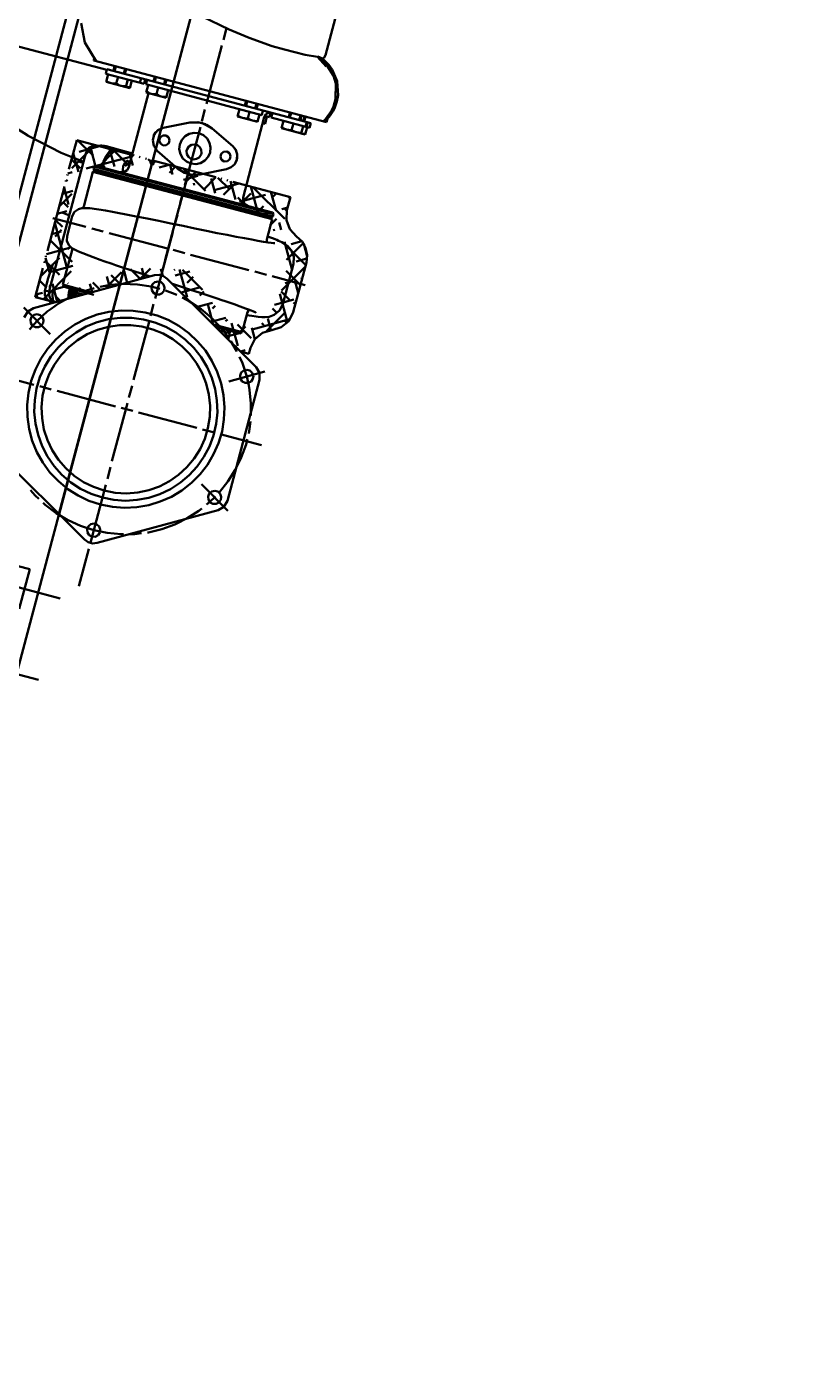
# Model space of a CAD drawing. Header units: centimetres. Extents: x 139057 to 200038, y 34824 to 80516.
# Drawn here: x 170353.9 to 170417.8, y 61239.7 to 61351.3 of the extents above; entities that cross this region are included whole.
import ezdxf

# ---------------------------------------------------------------- set-up
doc = ezdxf.new("R2010")
doc.units = ezdxf.units.CM
doc.header["$LTSCALE"] = 100
doc.layers.get('0').update_dxf_attribs({"lineweight": 0})
doc.layers.add('440_ALTRI_ELEMENTI_001-AM_0', color=31, linetype='Continuous', lineweight=50)

# ---------------------------------------------------------------- blocks, each defined once
blk = doc.blocks.new('A$C12667F03')
for p, q in [((-178.56, -892.66), (-291.34, -1317.96)), ((-214.23, -1023.26), (-262.86, -1206.66)), ((-210.81, -1049.38), (-239.85, -1158.89)), ((-211.41, -1051.64), (-239.84, -1158.87)), ((-222.3, -1053.71), (-254.15, -1173.8)), ((-221.33, -1053.97), (-261.68, -1206.12)), ((-216.66, -1116.79), (-217.71, -1120.75)), ((-238, -1118.11), (-237.71, -1119.71)), ((-225.71, -1118.63), (-228.02, -1117.51)), ((-225.93, -1118.52), (-226.19, -1119.48)), ((-237.71, -1119.71), (-236.76, -1121.26)), ((-224.05, -1119.33), (-225.71, -1118.63)), ((-222.14, -1120), (-224.05, -1119.33)), ((-243.66, -1119.93), (-235.89, -1121.99)), ((-226.32, -1119.97), (-227.6, -1124.8)), ((-221.13, -1120.3), (-222.14, -1120)), ((-219.41, -1120.72), (-221.13, -1120.3)), ((-218.39, -1120.9), (-219.41, -1120.72)), ((-217.71, -1120.75), (-217.87, -1121.01)), ((-236.92, -1121.01), (-236.97, -1121.21)), ((-236.97, -1121.21), (-217.64, -1126.33)), ((-235.87, -1121.91), (-235.97, -1122.3)), ((-235.87, -1121.91), (-218.94, -1126.4)), ((-235.23, -1121.67), (-235.33, -1122.05)), ((-235.14, -1121.69), (-235.24, -1122.08)), ((-234.36, -1121.9), (-234.46, -1122.28)), ((-234.27, -1121.92), (-234.37, -1122.31)), ((-218.36, -1120.88), (-218.39, -1120.9)), ((-218.39, -1120.9), (-217.66, -1121.71)), ((-218.36, -1120.88), (-217.66, -1121.71)), ((-218.36, -1120.88), (-218.26, -1120.92)), ((-218.26, -1120.92), (-217.99, -1121.18)), ((-218.23, -1120.92), (-218.26, -1120.92)), ((-218.23, -1120.92), (-218.03, -1121.11)), ((-218.22, -1120.94), (-217.98, -1121.05)), ((-217.75, -1121.36), (-218.03, -1121.11)), ((-217.79, -1121.45), (-217.99, -1121.18)), ((-217.44, -1121.57), (-217.98, -1121.05)), ((-217.87, -1121.01), (-217.96, -1121.07)), ((-217.66, -1121.71), (-217.79, -1121.45)), ((-217.57, -1121.65), (-217.75, -1121.36)), ((-217.05, -1122.48), (-217.57, -1121.65)), ((-217.16, -1121.96), (-217.44, -1121.57)), ((-235.97, -1122.3), (-232.79, -1123.14)), ((-235.78, -1122.35), (-235.94, -1122.97)), ((-235.94, -1122.97), (-233.97, -1123.49)), ((-235.76, -1122.99), (-235.92, -1122.9)), ((-235.69, -1123.02), (-235.76, -1122.99)), ((-235.53, -1123.08), (-235.69, -1123.02)), ((-234.95, -1122.57), (-235.1, -1123.11)), ((-234.13, -1122.79), (-234.3, -1123.41)), ((-233.8, -1122.87), (-233.97, -1123.49)), ((-233.04, -1122.66), (-233.14, -1123.05)), ((-232.69, -1122.75), (-232.79, -1123.14)), ((-232.71, -1122.83), (-232.55, -1122.88)), ((-232.53, -1122.8), (-232.63, -1123.18)), ((-232.62, -1122.77), (-232.54, -1122.82)), ((-231.89, -1122.55), (-232, -1122.94)), ((-231.8, -1122.58), (-231.9, -1122.96)), ((-231.02, -1122.78), (-231.13, -1123.17)), ((-230.93, -1122.81), (-231.03, -1123.2)), ((-216.76, -1122.93), (-217.16, -1121.96)), ((-216.87, -1123.11), (-217.05, -1122.48)), ((-216.67, -1124.08), (-216.76, -1122.93)), ((-235.36, -1123.11), (-235.53, -1123.08)), ((-235.28, -1123.12), (-235.36, -1123.11)), ((-235.1, -1123.11), (-235.28, -1123.12)), ((-234.94, -1123.21), (-235.1, -1123.11)), ((-234.87, -1123.24), (-234.94, -1123.21)), ((-234.71, -1123.3), (-234.87, -1123.24)), ((-234.54, -1123.33), (-234.71, -1123.3)), ((-234.46, -1123.33), (-234.54, -1123.33)), ((-234.28, -1123.33), (-234.46, -1123.33)), ((-234.21, -1123.41), (-234.3, -1123.4)), ((-234.13, -1123.42), (-234.21, -1123.41)), ((-233.95, -1123.42), (-234.13, -1123.42)), ((-232.41, -1123.91), (-234.04, -1130.05)), ((-232.63, -1123.18), (-223.02, -1125.73)), ((-232.44, -1123.24), (-232.6, -1123.85)), ((-232.6, -1123.85), (-230.96, -1124.29)), ((-232.43, -1123.87), (-232.58, -1123.78)), ((-232.35, -1123.91), (-232.43, -1123.87)), ((-232.19, -1123.96), (-232.35, -1123.91)), ((-232.03, -1123.99), (-232.19, -1123.96)), ((-231.94, -1124), (-232.03, -1123.99)), ((-231.76, -1124), (-231.94, -1124)), ((-231.62, -1123.45), (-231.76, -1124)), ((-231.6, -1124.09), (-231.76, -1124)), ((-231.53, -1124.13), (-231.6, -1124.09)), ((-231.37, -1124.18), (-231.53, -1124.13)), ((-231.2, -1124.21), (-231.37, -1124.18)), ((-230.79, -1123.67), (-230.96, -1124.29)), ((-216.88, -1124.41), (-216.87, -1123.11)), ((-216.77, -1124.62), (-216.67, -1124.08)), ((-231.12, -1124.22), (-231.2, -1124.21)), ((-230.94, -1124.22), (-231.12, -1124.22)), ((-227.73, -1125.28), (-227.98, -1126.25)), ((-224.86, -1125.25), (-225.02, -1125.86)), ((-224.31, -1124.56), (-224.42, -1124.95)), ((-224.22, -1124.59), (-224.32, -1124.97)), ((-223.44, -1124.79), (-223.55, -1125.18)), ((-223.35, -1124.82), (-223.45, -1125.21)), ((-217.06, -1125.03), (-217.22, -1125.37)), ((-217.12, -1125.43), (-216.98, -1125.18)), ((-217.06, -1125.03), (-216.88, -1124.41)), ((-216.98, -1125.18), (-216.77, -1124.62)), ((-228.99, -1126.35), (-231.19, -1126.79)), ((-228.31, -1126.32), (-228.99, -1126.35)), ((-227.99, -1126.38), (-228.99, -1126.35)), ((-228.31, -1126.32), (-227.68, -1126.49)), ((-227.12, -1126.84), (-227.99, -1126.38)), ((-225.02, -1125.86), (-223.38, -1126.3)), ((-224.85, -1125.88), (-225, -1125.79)), ((-224.77, -1125.92), (-224.85, -1125.88)), ((-224.61, -1125.97), (-224.77, -1125.92)), ((-224.45, -1126), (-224.61, -1125.97)), ((-222.8, -1125.9), (-224.57, -1132.57)), ((-224.36, -1126.01), (-224.45, -1126)), ((-224.18, -1126.01), (-224.36, -1126.01)), ((-224.04, -1125.46), (-224.18, -1126.01)), ((-224.02, -1126.1), (-224.18, -1126.01)), ((-223.95, -1126.14), (-224.02, -1126.1)), ((-223.79, -1126.19), (-223.95, -1126.14)), ((-223.62, -1126.22), (-223.79, -1126.19)), ((-223.54, -1126.23), (-223.62, -1126.22)), ((-223.36, -1126.23), (-223.54, -1126.23)), ((-223.21, -1125.68), (-223.38, -1126.3)), ((-222.92, -1125.35), (-223.02, -1125.73)), ((-222.9, -1126.4), (-222.93, -1126.4)), ((-222.72, -1126.4), (-222.9, -1126.4)), ((-222.67, -1125.67), (-222.8, -1125.9)), ((-222.75, -1125.81), (-222.38, -1125.9)), ((-222.58, -1125.85), (-222.74, -1126.47)), ((-222.44, -1125.54), (-222.67, -1125.67)), ((-222.19, -1125.54), (-222.44, -1125.54)), ((-222.28, -1125.52), (-222.38, -1125.9)), ((-222.12, -1125.56), (-222.22, -1125.94)), ((-222.22, -1125.94), (-219.05, -1126.79)), ((-221.21, -1126.21), (-221.38, -1126.83)), ((-220.67, -1125.53), (-220.77, -1125.92)), ((-220.57, -1125.55), (-220.68, -1125.94)), ((-219.8, -1125.76), (-219.9, -1126.15)), ((-219.7, -1125.78), (-219.81, -1126.17)), ((-219.47, -1125.85), (-219.57, -1126.23)), ((-219.37, -1125.87), (-219.48, -1126.26)), ((-219.27, -1126.31), (-219.38, -1126.7)), ((-219.19, -1126.34), (-219.29, -1126.72)), ((-218.94, -1126.4), (-219.05, -1126.79)), ((-217.77, -1126.12), (-217.93, -1126.26)), ((-217.57, -1126.07), (-217.77, -1126.12)), ((-217.72, -1126.07), (-217.77, -1126.12)), ((-217.22, -1125.37), (-217.72, -1126.07)), ((-217.56, -1126.06), (-217.64, -1126.33)), ((-217.57, -1126.07), (-217.32, -1125.76)), ((-217.32, -1125.76), (-217.12, -1125.43)), ((-243.79, -1126.57), (-242.43, -1127.43)), ((-242.43, -1127.43), (-242.4, -1127.45)), ((-239.67, -1128.88), (-242.4, -1127.45)), ((-231.95, -1127.36), (-232.07, -1127.83)), ((-232, -1127.47), (-231.99, -1127.45)), ((-231.99, -1127.45), (-231.84, -1127.19)), ((-231.63, -1126.98), (-231.95, -1127.36)), ((-231.84, -1127.19), (-231.78, -1127.13)), ((-231.58, -1126.95), (-231.68, -1127.04)), ((-231.19, -1126.79), (-231.63, -1126.98)), ((-231.19, -1126.79), (-231.58, -1126.95)), ((-231.24, -1127.44), (-231.45, -1127.6)), ((-230.98, -1127.42), (-231.24, -1127.44)), ((-230.76, -1127.57), (-230.98, -1127.42)), ((-229.38, -1127.5), (-229.65, -1127.8)), ((-228.11, -1126.73), (-229.39, -1131.57)), ((-229.03, -1127.29), (-229.38, -1127.5)), ((-228.63, -1127.21), (-229.03, -1127.29)), ((-228.23, -1127.25), (-228.63, -1127.21)), ((-227.85, -1127.41), (-228.23, -1127.25)), ((-227.55, -1127.69), (-227.85, -1127.41)), ((-227.68, -1126.49), (-227.6, -1126.54)), ((-227.6, -1126.54), (-227.12, -1126.84)), ((-227.12, -1126.84), (-225.42, -1128.32)), ((-222.94, -1126.42), (-222.74, -1126.47)), ((-221.38, -1126.83), (-219.4, -1127.35)), ((-221.2, -1126.85), (-221.36, -1126.76)), ((-221.13, -1126.88), (-221.2, -1126.85)), ((-220.97, -1126.94), (-221.13, -1126.88)), ((-220.8, -1126.97), (-220.97, -1126.94)), ((-220.72, -1126.98), (-220.8, -1126.97)), ((-220.54, -1126.98), (-220.72, -1126.98)), ((-220.39, -1126.43), (-220.54, -1126.98)), ((-220.38, -1127.07), (-220.54, -1126.98)), ((-220.3, -1127.1), (-220.38, -1127.07)), ((-220.15, -1127.16), (-220.3, -1127.1)), ((-219.98, -1127.19), (-220.15, -1127.16)), ((-219.9, -1127.2), (-219.98, -1127.19)), ((-219.72, -1127.19), (-219.9, -1127.2)), ((-219.57, -1126.65), (-219.73, -1127.27)), ((-219.65, -1127.28), (-219.73, -1127.26)), ((-219.57, -1127.28), (-219.65, -1127.28)), ((-219.38, -1127.28), (-219.57, -1127.28)), ((-219.24, -1126.74), (-219.4, -1127.35)), ((-238.38, -1127.83), (-239.02, -1130.24)), ((-238.78, -1130.15), (-236.87, -1128.23)), ((-238.38, -1127.83), (-233.6, -1129.1)), ((-237.02, -1129.09), (-238.25, -1127.87)), ((-236.5, -1128.33), (-238.18, -1128.78)), ((-237.46, -1128.58), (-237.6, -1128.85)), ((-237.46, -1128.58), (-237.6, -1128.85)), ((-237.37, -1128.47), (-237.46, -1128.58)), ((-237.37, -1128.47), (-237.46, -1128.58)), ((-237.05, -1128.3), (-237.37, -1128.47)), ((-237.05, -1128.3), (-237.37, -1128.47)), ((-236.78, -1130.13), (-237.21, -1128.52)), ((-236.93, -1128.28), (-237.05, -1128.3)), ((-236.93, -1128.28), (-237.05, -1128.3)), ((-236.41, -1128.27), (-236.93, -1128.28)), ((-236.93, -1128.28), (-236.93, -1128.28)), ((-236.41, -1128.27), (-236.78, -1128.28)), ((-236.31, -1128.27), (-236.41, -1128.27)), ((-236.31, -1128.27), (-236.41, -1128.27)), ((-236.41, -1128.27), (-236.41, -1128.27)), ((-236.24, -1128.28), (-236.31, -1128.27)), ((-236.1, -1128.3), (-236.24, -1128.28)), ((-236.1, -1128.3), (-236.24, -1128.28)), ((-236.03, -1128.31), (-236.1, -1128.3)), ((-236.03, -1128.31), (-236.1, -1128.3)), ((-235.94, -1128.33), (-236.03, -1128.31)), ((-235.94, -1128.33), (-236.03, -1128.31)), ((-235.94, -1128.33), (-233.74, -1128.92)), ((-235.94, -1128.33), (-233.74, -1128.92)), ((-235.25, -1130.02), (-235.65, -1128.56)), ((-232.07, -1127.83), (-231.98, -1128.3)), ((-231.98, -1128.3), (-231.7, -1128.7)), ((-231.45, -1127.6), (-231.52, -1127.86)), ((-231.52, -1127.86), (-231.42, -1128.1)), ((-231.42, -1128.1), (-231.2, -1128.25)), ((-231.2, -1128.25), (-230.94, -1128.23)), ((-230.94, -1128.23), (-230.73, -1128.07)), ((-230.67, -1127.81), (-230.76, -1127.57)), ((-230.73, -1128.07), (-230.67, -1127.81)), ((-229.82, -1128.17), (-229.86, -1128.58)), ((-229.86, -1128.58), (-229.77, -1128.98)), ((-229.65, -1127.8), (-229.82, -1128.17)), ((-229.25, -1128.71), (-229.22, -1128.57)), ((-229.22, -1128.57), (-229.07, -1128.35)), ((-229.07, -1128.35), (-228.85, -1128.21)), ((-228.85, -1128.21), (-228.6, -1128.17)), ((-228.6, -1128.17), (-228.48, -1128.19)), ((-228.48, -1128.19), (-228.36, -1128.23)), ((-228.36, -1128.23), (-228.16, -1128.39)), ((-228.16, -1128.39), (-228.04, -1128.62)), ((-228.04, -1128.62), (-228.02, -1128.89)), ((-227.35, -1128.04), (-227.55, -1127.69)), ((-227.26, -1128.44), (-227.35, -1128.04)), ((-227.3, -1128.84), (-227.26, -1128.44)), ((-225.42, -1128.32), (-225.16, -1128.65)), ((-225.17, -1128.63), (-225.42, -1128.32)), ((-225.05, -1129.02), (-225.17, -1128.63)), ((-237.71, -1129.19), (-240.55, -1139.92)), ((-238.16, -1129.48), (-239.67, -1128.88)), ((-238.08, -1130.15), (-238.81, -1129.43)), ((-238.24, -1130.44), (-238.66, -1128.91)), ((-238.3, -1129.57), (-238.21, -1129.6)), ((-238.21, -1129.6), (-238.03, -1129.66)), ((-238.16, -1129.48), (-237.82, -1129.62)), ((-238.03, -1129.66), (-237.85, -1129.71)), ((-237.6, -1128.85), (-237.71, -1129.19)), ((-237.6, -1128.85), (-237.71, -1129.19)), ((-233.92, -1129.19), (-237.59, -1130.18)), ((-236.63, -1130.12), (-235.2, -1128.68)), ((-236.15, -1129.6), (-236.27, -1130.08)), ((-236.06, -1129.58), (-236.2, -1130.1)), ((-235.94, -1129.11), (-236.15, -1129.6)), ((-235.99, -1129.36), (-236.06, -1129.58)), ((-235.76, -1128.96), (-235.99, -1129.36)), ((-235.66, -1128.77), (-235.94, -1129.11)), ((-235.61, -1128.81), (-235.76, -1128.96)), ((-235.36, -1128.67), (-235.66, -1128.77)), ((-235.29, -1128.67), (-235.61, -1128.81)), ((-235.31, -1128.68), (-235.36, -1128.67)), ((-235.15, -1128.69), (-235.29, -1128.67)), ((-234.03, -1129.94), (-235.25, -1128.73)), ((-235.15, -1128.69), (-233.77, -1129.05)), ((-234.13, -1128.87), (-234.97, -1128.74)), ((-234.53, -1129.99), (-234.39, -1129.69)), ((-234.39, -1129.69), (-234.21, -1129.53)), ((-234.36, -1129.97), (-233.83, -1129.43)), ((-234.21, -1129.53), (-234.12, -1129.53)), ((-233.74, -1128.93), (-234.13, -1128.87)), ((-234.12, -1129.53), (-234.05, -1129.58)), ((-234.05, -1129.58), (-233.97, -1129.79)), ((-233.72, -1129.92), (-233.97, -1129)), ((-233.18, -1129.21), (-233.1, -1129.23)), ((-232.67, -1129.34), (-232.59, -1129.37)), ((-231.98, -1129.87), (-232.45, -1129.4)), ((-232.2, -1129.82), (-232.3, -1129.44)), ((-232.17, -1129.48), (-226.84, -1130.89)), ((-232.07, -1129.79), (-231.85, -1129.56)), ((-231.7, -1128.7), (-230, -1130.17)), ((-229.77, -1128.98), (-229.57, -1129.33)), ((-229.57, -1129.33), (-229.26, -1129.6)), ((-229.26, -1129.6), (-228.89, -1129.76)), ((-229.23, -1128.98), (-229.25, -1128.71)), ((-229.11, -1129.21), (-229.23, -1128.98)), ((-228.91, -1129.36), (-229.11, -1129.21)), ((-228.8, -1129.4), (-228.91, -1129.36)), ((-228.89, -1129.76), (-228.49, -1129.8)), ((-228.67, -1129.42), (-228.8, -1129.4)), ((-228.43, -1129.38), (-228.67, -1129.42)), ((-228.49, -1129.8), (-228.09, -1129.72)), ((-228.2, -1129.25), (-228.43, -1129.38)), ((-228.05, -1129.02), (-228.2, -1129.25)), ((-228.09, -1129.72), (-227.74, -1129.51)), ((-228.02, -1128.89), (-228.05, -1129.02)), ((-227.74, -1129.51), (-227.47, -1129.21)), ((-227.47, -1129.21), (-227.3, -1128.84)), ((-226.38, -1128.95), (-226.45, -1129.2)), ((-226.45, -1129.2), (-226.36, -1129.45)), ((-226.18, -1128.78), (-226.38, -1128.95)), ((-226.36, -1129.45), (-226.14, -1129.59)), ((-225.92, -1128.77), (-226.18, -1128.78)), ((-226.14, -1129.59), (-225.87, -1129.57)), ((-225.7, -1128.91), (-225.92, -1128.77)), ((-225.87, -1129.57), (-225.67, -1129.41)), ((-225.6, -1129.15), (-225.7, -1128.91)), ((-225.67, -1129.41), (-225.6, -1129.15)), ((-225.25, -1129.8), (-225.08, -1129.43)), ((-225.16, -1128.65), (-225.05, -1128.99)), ((-225.05, -1129.29), (-225.12, -1129.55)), ((-225.08, -1129.43), (-225.05, -1129.02)), ((-225.05, -1128.99), (-225.05, -1129.29)), ((-239.13, -1130.66), (-239.16, -1130.75)), ((-238.75, -1130.49), (-239.11, -1130.59)), ((-237.04, -1130.45), (-237.8, -1133.32)), ((-236.86, -1130.34), (-237.04, -1130.45)), ((-237.04, -1130.45), (-222.15, -1134.39)), ((-236.92, -1130.01), (-236.98, -1130.21)), ((-236.98, -1130.21), (-222.09, -1134.15)), ((-236.98, -1130.21), (-236.9, -1130.33)), ((-236.8, -1129.94), (-236.92, -1130.01)), ((-236.92, -1130.01), (-222.04, -1133.96)), ((-236.9, -1130.33), (-222.21, -1134.22)), ((-236.8, -1129.94), (-222.11, -1133.84)), ((-236.03, -1130.08), (-236.31, -1129.79)), ((-234.77, -1130.48), (-234.46, -1130.48)), ((-234.56, -1130.32), (-234.53, -1129.99)), ((-234.5, -1130.48), (-234.56, -1130.32)), ((-234.46, -1130.48), (-234.19, -1130.32)), ((-234.19, -1130.32), (-234.04, -1130.05)), ((-230.7, -1129.87), (-231.53, -1130.09)), ((-230.68, -1130.52), (-230.17, -1130.01)), ((-230.42, -1130.66), (-230.62, -1129.89)), ((-230, -1130.17), (-229.44, -1130.52)), ((-229.07, -1130.44), (-229.89, -1133.53)), ((-227.68, -1132.03), (-229.55, -1130.17)), ((-228.31, -1130.78), (-229.52, -1131.1)), ((-229.44, -1130.52), (-228.79, -1130.69)), ((-229.27, -1131.23), (-228.5, -1130.45)), ((-228.93, -1130.42), (-228.95, -1130.33)), ((-228.79, -1130.69), (-228.13, -1130.66)), ((-228.13, -1130.66), (-228.7, -1130.69)), ((-225.93, -1130.23), (-228.13, -1130.66)), ((-225.93, -1130.23), (-225.55, -1130.07)), ((-225.55, -1130.07), (-225.25, -1129.8)), ((-239.4, -1131.68), (-240.81, -1137)), ((-239.06, -1133.17), (-239.43, -1131.79)), ((-239.27, -1131.17), (-239.29, -1131.26)), ((-239.13, -1131.22), (-239.25, -1131.1)), ((-228.62, -1131.56), (-228.66, -1131.39)), ((-227.86, -1131.94), (-226.82, -1130.9)), ((-226.89, -1132.21), (-227.22, -1131)), ((-224.9, -1131.41), (-226.96, -1131.96)), ((-225.7, -1131.89), (-226.65, -1130.94)), ((-226.42, -1131), (-226.34, -1131.03)), ((-226.18, -1132.37), (-225.15, -1131.34)), ((-225.91, -1131.14), (-225.83, -1131.16)), ((-225.19, -1132.76), (-225.6, -1131.22)), ((-225.41, -1131.27), (-220.63, -1132.54)), ((-223.34, -1133.83), (-223.93, -1131.66)), ((-221.09, -1134.35), (-223.75, -1131.71)), ((-239.85, -1133.35), (-238.77, -1132.27)), ((-238.7, -1132.04), (-239.56, -1132.27)), ((-239.09, -1133.37), (-239.48, -1132.99)), ((-229.52, -1132.05), (-229.78, -1133.02)), ((-224.29, -1133.28), (-224.99, -1132.59)), ((-222.7, -1132.37), (-224.86, -1132.95)), ((-224.72, -1133.03), (-223.93, -1132.24)), ((-224.56, -1132.88), (-224.57, -1132.57)), ((-224.41, -1133.14), (-224.56, -1132.88)), ((-221.83, -1133.68), (-222.25, -1132.11)), ((-222.16, -1132.59), (-221.8, -1132.23)), ((-220.63, -1132.54), (-220.92, -1133.64)), ((-220.66, -1132.67), (-220.85, -1132.48)), ((-239.19, -1133.72), (-240, -1133.94)), ((-239.54, -1133.85), (-239.11, -1134.03)), ((-238.75, -1134.13), (-239.18, -1135.78)), ((-239.11, -1134.03), (-239.01, -1134.1)), ((-238.55, -1133.77), (-238.75, -1134.13)), ((-238.23, -1133.54), (-238.55, -1133.77)), ((-237.96, -1133.47), (-238.23, -1133.54)), ((-237.82, -1133.46), (-237.96, -1133.47)), ((-237.8, -1133.32), (-237.9, -1133.46)), ((-237.82, -1133.46), (-237.82, -1133.46)), ((-237.82, -1133.46), (-237.3, -1133.48)), ((-237.3, -1133.48), (-235.98, -1133.67)), ((-235.98, -1133.67), (-235.42, -1133.77)), ((-235.42, -1133.77), (-235.42, -1133.77)), ((-234.99, -1133.85), (-235.42, -1133.77)), ((-234.27, -1133.99), (-234.99, -1133.85)), ((-233.44, -1134.15), (-234.27, -1133.99)), ((-232.53, -1134.33), (-233.44, -1134.15)), ((-229.91, -1133.5), (-231.04, -1137.77)), ((-230.02, -1134.02), (-230.28, -1134.98)), ((-224.14, -1133.3), (-224.41, -1133.14)), ((-223.38, -1133.81), (-222.86, -1133.3)), ((-222.31, -1133.81), (-223.04, -1134.01)), ((-222.26, -1134.21), (-222.15, -1134.39)), ((-222.09, -1134.15), (-222.21, -1134.22)), ((-222.11, -1133.84), (-222.04, -1133.96)), ((-222.04, -1133.96), (-222.09, -1134.15)), ((-220.86, -1133.42), (-221.35, -1133.55)), ((-221.1, -1133.64), (-220.86, -1133.4)), ((-220.92, -1133.64), (-220.96, -1134.46)), ((-240.35, -1134.3), (-237.62, -1135.02)), ((-239.2, -1138.39), (-240.2, -1134.69)), ((-240.18, -1135.81), (-239.64, -1135.27)), ((-239.57, -1135.02), (-240.14, -1134.45)), ((-237.13, -1135.15), (-236.17, -1135.41)), ((-231.56, -1134.53), (-232.53, -1134.33)), ((-230.55, -1134.74), (-231.56, -1134.53)), ((-229.54, -1134.94), (-230.55, -1134.74)), ((-228.56, -1135.15), (-229.54, -1134.94)), ((-227.61, -1135.34), (-228.56, -1135.15)), ((-226.71, -1135.53), (-227.61, -1135.34)), ((-222.15, -1134.39), (-222.6, -1136.06)), ((-222.35, -1134.9), (-221.8, -1134.35)), ((-221.92, -1135.26), (-222.06, -1135.3)), ((-221.4, -1135.26), (-221.57, -1134.65)), ((-220.96, -1134.46), (-220.68, -1135.22)), ((-220.68, -1135.22), (-220.12, -1135.81)), ((-238.76, -1137.93), (-240.58, -1136.12)), ((-239.68, -1135.41), (-240.45, -1135.62)), ((-239.18, -1135.78), (-239.19, -1136.19)), ((-239.19, -1136.19), (-239.03, -1136.54)), ((-235.68, -1135.53), (-230.85, -1136.82)), ((-230.58, -1136.13), (-231.86, -1140.96)), ((-230.4, -1135.47), (-231.22, -1138.56)), ((-225.88, -1135.69), (-226.71, -1135.53)), ((-225.13, -1135.84), (-225.88, -1135.69)), ((-224.45, -1135.97), (-225.13, -1135.84)), ((-223.85, -1136.08), (-224.45, -1135.97)), ((-223.33, -1136.18), (-223.85, -1136.08)), ((-222.88, -1136.25), (-223.33, -1136.18)), ((-222.52, -1136.31), (-222.88, -1136.25)), ((-222.59, -1136.22), (-222.6, -1136.06)), ((-222.54, -1136.3), (-222.59, -1136.22)), ((-222.13, -1135.96), (-222.53, -1135.81)), ((-222.23, -1136.35), (-222.52, -1136.31)), ((-222.04, -1136.37), (-222.23, -1136.35)), ((-221.77, -1136.1), (-222.13, -1135.96)), ((-221.93, -1136.37), (-222.04, -1136.37)), ((-221.62, -1136.17), (-221.77, -1136.1)), ((-221.36, -1136.29), (-221.62, -1136.17)), ((-221.12, -1136.42), (-221.36, -1136.29)), ((-219.37, -1138.18), (-221.23, -1136.33)), ((-220.52, -1138.51), (-221.13, -1136.27)), ((-220.86, -1136.61), (-221.12, -1136.42)), ((-219.69, -1136.21), (-220.56, -1136.45)), ((-219.67, -1136.23), (-220.12, -1135.81)), ((-219.37, -1136.76), (-219.67, -1136.23)), ((-219.25, -1137.47), (-219.53, -1136.44)), ((-240.93, -1137.42), (-240.95, -1137.51)), ((-238.97, -1136.77), (-240.89, -1137.29)), ((-238.76, -1136.95), (-239.38, -1139.29)), ((-239.12, -1136.87), (-238.99, -1136.74)), ((-239.03, -1136.54), (-238.83, -1136.74)), ((-238.83, -1136.74), (-238.72, -1136.82)), ((-238.77, -1136.78), (-238.78, -1136.78)), ((-238.78, -1136.78), (-238.76, -1136.95)), ((-238.72, -1136.82), (-238.72, -1136.82)), ((-238.24, -1137.06), (-238.72, -1136.82)), ((-237.01, -1137.55), (-238.24, -1137.06)), ((-236.44, -1137.75), (-237.01, -1137.55)), ((-230.37, -1136.94), (-229.4, -1137.2)), ((-228.92, -1137.33), (-224.08, -1138.61)), ((-220.96, -1137.76), (-219.67, -1136.47)), ((-220.56, -1136.96), (-220.86, -1136.61)), ((-220.35, -1137.51), (-220.56, -1136.96)), ((-220.38, -1138.1), (-220.35, -1137.51)), ((-219.25, -1137.36), (-219.37, -1136.76)), ((-219.31, -1137.97), (-219.25, -1137.36)), ((-241.2, -1138.44), (-241.83, -1140.85)), ((-241.38, -1139.15), (-239.82, -1137.58)), ((-241.06, -1137.93), (-241.08, -1138.02)), ((-239.82, -1139), (-241.03, -1137.8)), ((-240.65, -1138.78), (-240.97, -1137.59)), ((-240.74, -1139.29), (-240.36, -1138.13)), ((-238.71, -1138.25), (-240.65, -1138.78)), ((-236.44, -1137.75), (-236.12, -1137.86)), ((-236.12, -1137.86), (-235.43, -1138.1)), ((-235.43, -1138.1), (-235.17, -1138.19)), ((-235.17, -1138.19), (-234.65, -1138.36)), ((-234.65, -1138.36), (-233.79, -1138.65)), ((-233.1, -1139.33), (-233.91, -1138.53)), ((-233.79, -1138.65), (-232.86, -1138.96)), ((-233.14, -1139.37), (-232.25, -1138.48)), ((-232.75, -1139.27), (-232.97, -1138.45)), ((-231.24, -1139.08), (-231.4, -1138.51)), ((-230.28, -1138.62), (-230.22, -1138.56)), ((-229.21, -1140.86), (-229.83, -1138.57)), ((-227.93, -1140.25), (-229.6, -1138.58)), ((-221.37, -1140.3), (-219.41, -1138.33)), ((-220.38, -1138.1), (-221.26, -1141.43)), ((-219.81, -1139.86), (-221, -1138.67)), ((-219.31, -1137.97), (-220.41, -1142.11)), ((-219.26, -1137.65), (-220.17, -1137.9)), ((-231.92, -1139.04), (-241.96, -1141.76)), ((-240.88, -1140.06), (-241.47, -1139.47)), ((-241.14, -1141.03), (-238.83, -1138.71)), ((-241.03, -1140.33), (-240.74, -1139.29)), ((-240.56, -1139.83), (-240.5, -1139.72)), ((-239.99, -1141.23), (-240.39, -1139.74)), ((-239.38, -1139.29), (-239.53, -1139.82)), ((-239.1, -1139.71), (-239.11, -1139.7)), ((-237.09, -1140.44), (-237.28, -1139.76)), ((-236.42, -1140.26), (-237.03, -1139.65)), ((-235.93, -1140.05), (-234.65, -1138.77)), ((-235.64, -1140.05), (-235.89, -1139.15)), ((-234.47, -1139.76), (-235.61, -1139.84)), ((-234.75, -1139.81), (-235.52, -1139.04)), ((-233.95, -1139.78), (-234.47, -1139.76)), ((-234.2, -1139.66), (-234.45, -1138.7)), ((-233.33, -1139.8), (-233.95, -1139.78)), ((-232.19, -1139.97), (-233.33, -1139.8)), ((-232.86, -1138.96), (-232.29, -1139.14)), ((-232.08, -1139.79), (-232.18, -1140.03)), ((-231.88, -1139.61), (-232.08, -1139.79)), ((-231.54, -1139.01), (-231.92, -1139.04)), ((-231.62, -1139.56), (-231.88, -1139.61)), ((-231.37, -1139.62), (-231.62, -1139.56)), ((-231.17, -1139.11), (-231.54, -1139.01)), ((-231.18, -1139.8), (-231.37, -1139.62)), ((-231.22, -1139.09), (-231.33, -1138.97)), ((-231.09, -1140.05), (-231.18, -1139.8)), ((-230.86, -1139.33), (-231.17, -1139.11)), ((-230.86, -1139.33), (-223.49, -1146.66)), ((-230.43, -1139.75), (-229.94, -1139.91)), ((-228.98, -1138.73), (-230.21, -1139.06)), ((-229.21, -1139.68), (-228.71, -1139.17)), ((-223.6, -1138.74), (-222.63, -1139)), ((-222.15, -1139.12), (-219.41, -1139.85)), ((-220.74, -1139.6), (-221.07, -1139.69)), ((-219.98, -1140.5), (-220.26, -1139.47)), ((-219.67, -1139.31), (-219.78, -1139.34)), ((-241.83, -1140.85), (-240.2, -1141.28)), ((-241.22, -1140.49), (-241.78, -1140.64)), ((-241.63, -1140.91), (-241.74, -1140.49)), ((-240.78, -1140.36), (-241.03, -1140.33)), ((-241.02, -1140.67), (-241.03, -1140.33)), ((-240.88, -1140.96), (-241.02, -1140.67)), ((-240.66, -1140.43), (-240.78, -1140.36)), ((-240.66, -1140.39), (-240.67, -1140.69)), ((-240.67, -1140.69), (-240.65, -1140.83)), ((-240.59, -1140.04), (-240.66, -1140.39)), ((-240.65, -1140.83), (-240.46, -1141.14)), ((-240.62, -1139.99), (-240.63, -1140.05)), ((-240.61, -1139.95), (-240.62, -1139.99)), ((-240.61, -1139.95), (-240.59, -1139.88)), ((-240.59, -1139.88), (-240.56, -1139.83)), ((-240.55, -1139.92), (-240.59, -1140.04)), ((-240.3, -1140.12), (-240.39, -1140.65)), ((-240.39, -1140.65), (-240.36, -1141.07)), ((-239.16, -1139.93), (-240.26, -1140.23)), ((-239.76, -1141.17), (-240.17, -1140.76)), ((-238.89, -1140.83), (-239.89, -1141.39)), ((-239.53, -1139.82), (-239.42, -1140.01)), ((-239.53, -1139.82), (-237.14, -1140.46)), ((-239.42, -1140.01), (-236.95, -1140.66)), ((-239.02, -1140.46), (-239.09, -1140.99)), ((-238.94, -1140.13), (-239.02, -1140.46)), ((-238.95, -1140.48), (-239, -1140.72)), ((-239, -1140.72), (-239, -1140.96)), ((-238.87, -1140.15), (-238.95, -1140.48)), ((-238.95, -1140.48), (-238.71, -1140.54)), ((-238.93, -1140.94), (-238.07, -1140.07)), ((-238.91, -1140.82), (-238.85, -1140.5)), ((-238.91, -1140.94), (-238.91, -1140.82)), ((-238.34, -1140.59), (-238.89, -1140.83)), ((-238.77, -1140.18), (-238.85, -1140.5)), ((-238.68, -1140.41), (-238.81, -1140.91)), ((-238.68, -1140.41), (-238.58, -1140.29)), ((-238.54, -1140.84), (-238.68, -1140.3)), ((-238.68, -1140.41), (-237.81, -1140.64)), ((-238.58, -1140.29), (-238.43, -1140.27)), ((-238.09, -1140.71), (-238.56, -1140.25)), ((-237.84, -1140.38), (-237.88, -1140.39)), ((-236.92, -1140.1), (-237.84, -1140.38)), ((-235.61, -1139.84), (-236.43, -1139.99)), ((-231.49, -1140.16), (-232.19, -1139.97)), ((-232.18, -1140.03), (-232.15, -1140.29)), ((-232.15, -1140.29), (-232.01, -1140.51)), ((-232.01, -1140.51), (-231.78, -1140.64)), ((-231.78, -1140.64), (-231.51, -1140.64)), ((-231.51, -1140.64), (-231.28, -1140.52)), ((-231.28, -1140.52), (-231.12, -1140.31)), ((-231.12, -1140.31), (-231.09, -1140.05)), ((-230.07, -1140.66), (-231.01, -1140.3)), ((-229.94, -1139.91), (-229.01, -1140.21)), ((-228.09, -1140.04), (-229.7, -1140.48)), ((-229, -1141.21), (-229.63, -1140.88)), ((-229.01, -1140.21), (-228.12, -1140.5)), ((-228.15, -1140.73), (-227.81, -1140.4)), ((-228.12, -1140.5), (-227.3, -1140.78)), ((-227.76, -1140.47), (-227.76, -1140.47)), ((-227.3, -1140.78), (-226.56, -1141.02)), ((-220.87, -1142.95), (-221.51, -1140.59)), ((-220.72, -1141.07), (-221.41, -1140.38)), ((-242.77, -1141.73), (-240.57, -1143.92)), ((-241.96, -1141.76), (-242.45, -1142.05)), ((-240.78, -1141.07), (-240.88, -1140.96)), ((-240.5, -1141.83), (-240.82, -1142.06)), ((-240.55, -1141.26), (-240.78, -1141.07)), ((-240.42, -1141.32), (-240.55, -1141.26)), ((-239.89, -1141.39), (-240.5, -1141.83)), ((-240.46, -1141.14), (-240.36, -1141.22)), ((-240.36, -1141.07), (-240.22, -1141.28)), ((-240.36, -1141.22), (-240.22, -1141.28)), ((-240.36, -1141.22), (-240.31, -1141.25)), ((-240.36, -1141.22), (-240.36, -1141.22)), ((-240.31, -1141.25), (-240.23, -1141.29)), ((-234.7, -1141.97), (-235.7, -1142.08)), ((-233.69, -1141.98), (-234.7, -1141.97)), ((-232.69, -1142.12), (-233.69, -1141.98)), ((-231.99, -1141.45), (-232.25, -1142.41)), ((-228.05, -1141.85), (-229, -1141.21)), ((-227.09, -1141.32), (-228.47, -1141.7)), ((-227.55, -1142.26), (-228.05, -1141.85)), ((-227.04, -1143.12), (-227.5, -1141.43)), ((-227.09, -1141.79), (-226.88, -1141.59)), ((-226.56, -1141.02), (-226.49, -1141.05)), ((-226.49, -1141.05), (-225.89, -1141.25)), ((-225.89, -1141.25), (-225.3, -1141.45)), ((-225.3, -1141.45), (-224.8, -1141.63)), ((-224.8, -1141.63), (-224.37, -1141.79)), ((-224.37, -1141.79), (-224.02, -1141.92)), ((-224.2, -1142.1), (-224.11, -1141.96)), ((-224.11, -1141.96), (-224.03, -1141.92)), ((-224.02, -1141.92), (-223.75, -1142.03)), ((-223.75, -1142.03), (-223.57, -1142.11)), ((-221.78, -1142.13), (-222.11, -1141.8)), ((-221.98, -1142.33), (-221.53, -1141.96)), ((-220.35, -1141.05), (-221.96, -1141.49)), ((-221.53, -1141.96), (-221.26, -1141.43)), ((-220.37, -1141.42), (-220.17, -1141.23)), ((-242.45, -1142.05), (-242.74, -1142.54)), ((-241.67, -1142.82), (-242.31, -1143.54)), ((-242.12, -1142.5), (-242.22, -1142.75)), ((-242.22, -1142.75), (-242.19, -1143.01)), ((-242.19, -1143.01), (-242.04, -1143.23)), ((-241.92, -1142.33), (-242.12, -1142.5)), ((-241.66, -1142.27), (-241.92, -1142.33)), ((-240.82, -1142.06), (-241.67, -1142.82)), ((-241.41, -1142.34), (-241.66, -1142.27)), ((-241.21, -1142.52), (-241.41, -1142.34)), ((-241.32, -1143.24), (-241.16, -1143.03)), ((-241.13, -1142.77), (-241.21, -1142.52)), ((-241.16, -1143.03), (-241.13, -1142.77)), ((-238.53, -1143.13), (-239.36, -1143.7)), ((-237.63, -1142.67), (-238.53, -1143.13)), ((-236.69, -1142.31), (-237.63, -1142.67)), ((-236.68, -1142.94), (-237.58, -1143.3)), ((-235.7, -1142.08), (-236.69, -1142.31)), ((-235.73, -1142.69), (-236.68, -1142.94)), ((-234.77, -1142.57), (-235.73, -1142.69)), ((-233.79, -1142.57), (-234.77, -1142.57)), ((-232.83, -1142.7), (-233.79, -1142.57)), ((-232.37, -1142.9), (-233.66, -1147.73)), ((-231.89, -1142.95), (-232.83, -1142.7)), ((-231.71, -1142.38), (-232.69, -1142.12)), ((-230.98, -1143.32), (-231.89, -1142.95)), ((-230.78, -1142.75), (-231.71, -1142.38)), ((-229.89, -1143.24), (-230.78, -1142.75)), ((-227.17, -1142.59), (-227.55, -1142.26)), ((-226, -1142.58), (-227.25, -1142.92)), ((-226.38, -1143.42), (-227.17, -1142.59)), ((-227.03, -1143.14), (-224.64, -1143.77)), ((-226.02, -1142.85), (-225.87, -1142.7)), ((-225.01, -1144.9), (-225.52, -1143.02)), ((-223.9, -1144.26), (-225.03, -1143.13)), ((-224.2, -1142.1), (-224.5, -1143.24)), ((-224.27, -1142.36), (-223.84, -1142.42)), ((-223.84, -1142.42), (-223.47, -1142.47)), ((-220.68, -1142.69), (-223.82, -1143.55)), ((-223.57, -1142.11), (-223.47, -1142.16)), ((-223.47, -1142.47), (-223.3, -1142.49)), ((-223.3, -1142.49), (-223.01, -1142.52)), ((-223.01, -1142.52), (-222.73, -1142.52)), ((-222.84, -1143.19), (-223.01, -1143.02)), ((-222.73, -1142.52), (-222.41, -1142.49)), ((-222.61, -1143.68), (-221.07, -1142.13)), ((-222.25, -1143.6), (-222.52, -1142.62)), ((-222.41, -1142.49), (-221.98, -1142.33)), ((-221.4, -1143.36), (-220.77, -1142.84)), ((-220.91, -1142.99), (-221.07, -1142.84)), ((-220.77, -1142.84), (-220.41, -1142.11)), ((-242.04, -1143.23), (-241.81, -1143.35)), ((-241.81, -1143.35), (-241.55, -1143.36)), ((-241.55, -1143.36), (-241.32, -1143.24)), ((-239.36, -1143.7), (-240.11, -1144.37)), ((-238.43, -1143.78), (-239.21, -1144.36)), ((-237.58, -1143.3), (-238.43, -1143.78)), ((-237.51, -1143.94), (-238.31, -1144.42)), ((-236.65, -1143.56), (-237.51, -1143.94)), ((-235.75, -1143.31), (-236.65, -1143.56)), ((-234.82, -1143.18), (-235.75, -1143.31)), ((-233.89, -1143.17), (-234.82, -1143.18)), ((-232.96, -1143.29), (-233.89, -1143.17)), ((-232.06, -1143.53), (-232.96, -1143.29)), ((-231.19, -1143.88), (-232.06, -1143.53)), ((-230.39, -1144.35), (-231.19, -1143.88)), ((-230.14, -1143.8), (-230.98, -1143.32)), ((-229.36, -1144.38), (-230.14, -1143.8)), ((-229.08, -1143.84), (-229.89, -1143.24)), ((-228.34, -1144.53), (-229.08, -1143.84)), ((-226.81, -1143.35), (-224.82, -1143.88)), ((-226.53, -1143.63), (-225.67, -1143.86)), ((-225.86, -1144.1), (-226.38, -1143.42)), ((-224.79, -1143.81), (-226.02, -1144.14)), ((-225.69, -1143.71), (-225.81, -1143.62)), ((-225.67, -1143.86), (-225.8, -1144.36)), ((-225.67, -1143.86), (-225.69, -1143.71)), ((-224.96, -1143.91), (-224.35, -1143.3)), ((-224.64, -1143.77), (-224.82, -1143.88)), ((-224.5, -1143.24), (-224.64, -1143.77)), ((-223.6, -1144.36), (-223.85, -1143.41)), ((-222.96, -1143.82), (-223.59, -1144.34)), ((-222.18, -1143.59), (-222.96, -1143.82)), ((-222.18, -1143.59), (-221.4, -1143.36)), ((-240.78, -1145.13), (-241.35, -1145.97)), ((-240.11, -1144.37), (-240.78, -1145.13)), ((-239.91, -1145.03), (-240.52, -1145.79)), ((-239.21, -1144.36), (-239.91, -1145.03)), ((-239.04, -1145), (-239.68, -1145.68)), ((-238.31, -1144.42), (-239.04, -1145)), ((-229.65, -1144.93), (-230.39, -1144.35)), ((-228.99, -1145.6), (-229.65, -1144.93)), ((-228.66, -1145.06), (-229.36, -1144.38)), ((-228.05, -1145.83), (-228.66, -1145.06)), ((-227.69, -1145.3), (-228.34, -1144.53)), ((-227.15, -1146.15), (-227.69, -1145.3)), ((-225.1, -1145.31), (-225.58, -1144.51)), ((-225.07, -1145.37), (-225.1, -1145.31)), ((-224.39, -1145.25), (-224.79, -1145.36)), ((-224.78, -1145.37), (-224.08, -1145.56)), ((-223.95, -1145.07), (-224.08, -1145.56)), ((-223.59, -1144.34), (-223.95, -1145.07)), ((-241.35, -1145.97), (-241.81, -1146.87)), ((-240.52, -1145.79), (-241.03, -1146.62)), ((-240.23, -1146.44), (-240.67, -1147.26)), ((-239.68, -1145.68), (-240.23, -1146.44)), ((-228.43, -1146.34), (-228.99, -1145.6)), ((-227.97, -1147.16), (-228.43, -1146.34)), ((-227.55, -1146.66), (-228.05, -1145.83)), ((-226.71, -1147.06), (-227.15, -1146.15)), ((-224.62, -1146.35), (-224.86, -1145.82)), ((-224.26, -1147.44), (-224.62, -1146.35)), ((-245.37, -1147.22), (-241.94, -1148.13)), ((-241.81, -1146.87), (-242.16, -1147.81)), ((-241.43, -1147.51), (-241.71, -1148.45)), ((-241.03, -1146.62), (-241.43, -1147.51)), ((-240.67, -1147.26), (-241, -1148.14)), ((-227.63, -1148.03), (-227.97, -1147.16)), ((-227.16, -1147.55), (-227.55, -1146.66)), ((-226.89, -1148.49), (-227.16, -1147.55)), ((-226.39, -1148.02), (-226.71, -1147.06)), ((-222.77, -1147.04), (-225.76, -1147.85)), ((-224.71, -1147.12), (-224.81, -1147.36)), ((-224.81, -1147.36), (-224.78, -1147.63)), ((-224.51, -1146.95), (-224.71, -1147.12)), ((-224.25, -1146.89), (-224.51, -1146.95)), ((-224.1, -1148.19), (-224.26, -1147.44)), ((-224, -1146.96), (-224.25, -1146.89)), ((-223.8, -1147.14), (-224, -1146.96)), ((-223.71, -1147.38), (-223.8, -1147.14)), ((-223.75, -1147.64), (-223.71, -1147.38)), ((-223.2, -1147.15), (-223.49, -1146.66)), ((-223.2, -1147.72), (-223.2, -1147.15)), ((-242.16, -1147.81), (-242.39, -1148.8)), ((-241.71, -1148.45), (-241.86, -1149.41)), ((-241.45, -1148.26), (-240.49, -1148.52)), ((-241, -1148.14), (-241.21, -1149.05)), ((-240, -1148.65), (-235.17, -1149.93)), ((-233.78, -1148.21), (-234.04, -1149.18)), ((-227.41, -1148.94), (-227.63, -1148.03)), ((-226.73, -1149.45), (-226.89, -1148.49)), ((-226.18, -1149), (-226.39, -1148.02)), ((-223.2, -1147.72), (-225.86, -1157.77)), ((-224.78, -1147.63), (-224.63, -1147.85)), ((-224.63, -1147.85), (-224.4, -1147.97)), ((-224.4, -1147.97), (-224.14, -1147.98)), ((-224.14, -1147.98), (-223.9, -1147.86)), ((-224.02, -1148.56), (-224.1, -1148.19)), ((-223.91, -1149.7), (-224.02, -1148.56)), ((-223.9, -1147.86), (-223.75, -1147.64)), ((-242.39, -1148.8), (-242.49, -1149.8)), ((-242.49, -1149.8), (-242.47, -1150.81)), ((-241.86, -1149.41), (-241.9, -1150.38)), ((-241.21, -1149.05), (-241.3, -1149.98)), ((-234.17, -1149.66), (-235.45, -1154.49)), ((-227.31, -1149.87), (-227.41, -1148.94)), ((-226.7, -1150.42), (-226.73, -1149.45)), ((-226.1, -1150.01), (-226.18, -1149)), ((-223.92, -1150.68), (-223.91, -1149.7)), ((-242.47, -1150.81), (-242.33, -1151.81)), ((-241.9, -1150.38), (-241.81, -1151.35)), ((-241.3, -1149.98), (-241.26, -1150.92)), ((-241.26, -1150.92), (-241.1, -1151.84)), ((-234.69, -1150.06), (-233.72, -1150.31)), ((-233.24, -1150.44), (-228.4, -1151.72)), ((-227.48, -1151.73), (-227.33, -1150.8)), ((-227.33, -1150.8), (-227.31, -1149.87)), ((-226.8, -1151.39), (-226.7, -1150.42)), ((-226.15, -1151.02), (-226.1, -1150.01)), ((-242.33, -1151.81), (-242.07, -1152.78)), ((-241.81, -1151.35), (-241.59, -1152.3)), ((-241.1, -1151.84), (-240.81, -1152.73)), ((-227.92, -1151.85), (-226.95, -1152.11)), ((-227.75, -1152.62), (-227.48, -1151.73)), ((-227.02, -1152.34), (-226.8, -1151.39)), ((-226.6, -1152.98), (-226.31, -1152.01)), ((-226.31, -1152.01), (-226.15, -1151.02)), ((-224.1, -1152.17), (-224.06, -1151.98)), ((-224.06, -1151.98), (-223.96, -1151.18)), ((-242.07, -1152.78), (-241.69, -1153.72)), ((-241.59, -1152.3), (-241.26, -1153.22)), ((-240.81, -1152.73), (-240.41, -1153.57)), ((-228.13, -1153.47), (-227.75, -1152.62)), ((-227.36, -1153.25), (-227.02, -1152.34)), ((-227.01, -1153.91), (-226.6, -1152.98)), ((-226.47, -1152.23), (-223.04, -1153.14)), ((-224.71, -1154.18), (-224.32, -1153.1)), ((-224.32, -1153.1), (-224.22, -1152.65)), ((-245.11, -1153.66), (-237.74, -1160.99)), ((-241.69, -1153.72), (-241.19, -1154.6)), ((-241.26, -1153.22), (-240.81, -1154.08)), ((-240.81, -1154.08), (-240.26, -1154.88)), ((-240.41, -1153.57), (-239.9, -1154.36)), ((-229.23, -1154.98), (-228.63, -1154.26)), ((-228.63, -1154.26), (-228.13, -1153.47)), ((-228.37, -1154.91), (-227.81, -1154.12)), ((-227.81, -1154.12), (-227.36, -1153.25)), ((-227.52, -1154.77), (-227.01, -1153.91)), ((-225.1, -1154.98), (-224.71, -1154.18)), ((-241.19, -1154.6), (-240.6, -1155.41)), ((-240.6, -1155.41), (-239.9, -1156.15)), ((-240.26, -1154.88), (-239.6, -1155.6)), ((-239.9, -1154.36), (-239.29, -1155.07)), ((-239.29, -1155.07), (-238.59, -1155.69)), ((-235.58, -1154.98), (-235.83, -1155.94)), ((-229.92, -1155.62), (-229.23, -1154.98)), ((-229.03, -1155.63), (-228.37, -1154.91)), ((-228.14, -1155.57), (-227.52, -1154.77)), ((-225.82, -1156.18), (-225.21, -1155.21)), ((-225.21, -1155.21), (-225.1, -1154.98)), ((-239.9, -1156.15), (-239.12, -1156.79)), ((-239.6, -1155.6), (-238.86, -1156.24)), ((-238.86, -1156.24), (-238.05, -1156.77)), ((-238.59, -1155.69), (-237.82, -1156.21)), ((-237.82, -1156.21), (-236.98, -1156.62)), ((-235.96, -1156.43), (-237.24, -1161.26)), ((-231.51, -1156.58), (-230.68, -1156.15)), ((-230.68, -1156.15), (-229.92, -1155.62)), ((-230.59, -1156.79), (-229.77, -1156.26)), ((-229.77, -1156.26), (-229.03, -1155.63)), ((-229.65, -1156.91), (-228.85, -1156.29)), ((-228.85, -1156.29), (-228.14, -1155.57)), ((-228.03, -1156.4), (-225.83, -1158.59)), ((-226.51, -1157.04), (-225.82, -1156.18)), ((-242.21, -1156.88), (-241.84, -1157.33)), ((-241.84, -1157.33), (-241.53, -1157.61)), ((-239.12, -1156.79), (-238.27, -1157.33)), ((-238.27, -1157.33), (-237.36, -1157.77)), ((-238.05, -1156.77), (-237.17, -1157.19)), ((-237.17, -1157.19), (-236.25, -1157.5)), ((-236.98, -1156.62), (-236.09, -1156.92)), ((-236.25, -1157.5), (-235.29, -1157.69)), ((-236.09, -1156.92), (-235.18, -1157.1)), ((-235.18, -1157.1), (-234.24, -1157.16)), ((-234.24, -1157.16), (-233.31, -1157.09)), ((-233.35, -1157.7), (-232.39, -1157.51)), ((-233.31, -1157.09), (-232.4, -1156.89)), ((-232.4, -1156.89), (-231.51, -1156.58)), ((-232.39, -1157.51), (-231.47, -1157.21)), ((-231.47, -1157.21), (-230.59, -1156.79)), ((-231.44, -1157.84), (-230.51, -1157.43)), ((-230.51, -1157.43), (-229.65, -1156.91)), ((-227.37, -1157.17), (-227.47, -1157.42)), ((-227.47, -1157.42), (-227.44, -1157.68)), ((-227.17, -1157), (-227.37, -1157.17)), ((-227.34, -1157.89), (-226.86, -1157.4)), ((-226.92, -1156.94), (-227.17, -1157)), ((-226.66, -1157.01), (-226.92, -1156.94)), ((-226.47, -1157.19), (-226.66, -1157.01)), ((-226.38, -1157.44), (-226.47, -1157.19)), ((-226.42, -1157.7), (-226.38, -1157.44)), ((-241.17, -1157.95), (-241, -1158.11)), ((-241, -1158.11), (-240.09, -1158.8)), ((-237.36, -1157.77), (-236.4, -1158.08)), ((-226.64, -1158.55), (-236.68, -1161.27)), ((-236.4, -1158.08), (-235.41, -1158.28)), ((-235.41, -1158.28), (-234.41, -1158.36)), ((-235.29, -1157.69), (-234.32, -1157.76)), ((-234.41, -1158.36), (-233.4, -1158.31)), ((-234.32, -1157.76), (-233.35, -1157.7)), ((-233.4, -1158.31), (-232.4, -1158.14)), ((-232.4, -1158.14), (-231.44, -1157.84)), ((-229.2, -1159.22), (-228.24, -1158.61)), ((-228.24, -1158.61), (-227.98, -1158.4)), ((-227.59, -1158.08), (-227.34, -1157.89)), ((-227.44, -1157.68), (-227.3, -1157.9)), ((-227.3, -1157.9), (-227.07, -1158.02)), ((-227.07, -1158.02), (-226.8, -1158.03)), ((-226.8, -1158.03), (-226.57, -1157.91)), ((-226.64, -1158.55), (-226.15, -1158.27)), ((-226.57, -1157.91), (-226.42, -1157.7)), ((-226.15, -1158.27), (-225.86, -1157.77)), ((-239.86, -1158.93), (-244.48, -1176.36)), ((-240.09, -1158.8), (-239.12, -1159.37)), ((-239.12, -1159.37), (-239.1, -1159.38)), ((-239.1, -1159.38), (-238.06, -1159.86)), ((-238.06, -1159.86), (-236.97, -1160.21)), ((-237.41, -1159.89), (-237.51, -1160.13)), ((-237.21, -1159.72), (-237.41, -1159.89)), ((-236.96, -1159.66), (-237.21, -1159.72)), ((-236.7, -1159.73), (-236.96, -1159.66)), ((-236.51, -1159.91), (-236.7, -1159.73)), ((-231.31, -1160.12), (-230.23, -1159.73)), ((-230.23, -1159.73), (-230.12, -1159.67)), ((-230.12, -1159.67), (-229.2, -1159.22)), ((-237.74, -1160.99), (-237.43, -1161.21)), ((-237.51, -1160.13), (-237.48, -1160.4)), ((-237.48, -1160.4), (-237.34, -1160.62)), ((-237.34, -1160.62), (-237.11, -1160.74)), ((-237.11, -1160.74), (-236.84, -1160.75)), ((-236.97, -1160.21), (-235.84, -1160.44)), ((-236.84, -1160.75), (-236.61, -1160.63)), ((-236.61, -1160.63), (-236.46, -1160.41)), ((-236.42, -1160.15), (-236.51, -1159.91)), ((-236.46, -1160.41), (-236.42, -1160.15)), ((-235.84, -1160.44), (-234.7, -1160.55)), ((-234.7, -1160.55), (-234.49, -1160.55)), ((-233.99, -1160.54), (-233.56, -1160.53)), ((-233.56, -1160.53), (-233, -1160.46)), ((-232.5, -1160.4), (-232.42, -1160.39)), ((-232.42, -1160.39), (-231.31, -1160.12)), ((-237.38, -1161.76), (-238.2, -1164.85)), ((-237.43, -1161.21), (-237.06, -1161.31)), ((-237.06, -1161.31), (-236.68, -1161.27)), ((-249.83, -1163.21), (-239.75, -1165.88)), ((-244.2, -1162.94), (-242.28, -1163.45)), ((-242.28, -1163.45), (-243.15, -1166.74)), ((-251.66, -1169.97), (-241.54, -1172.65))]:
    blk.add_line(p, q)

msp = doc.modelspace()

# ---------------------------------------------------------------- block references
at = {"layer": '440_ALTRI_ELEMENTI_001-AM_0'}
msp.add_blockref('A$C12667F03', (170596.41, 62469.72, 0), dxfattribs=at)

doc.saveas('drawing.dxf')
